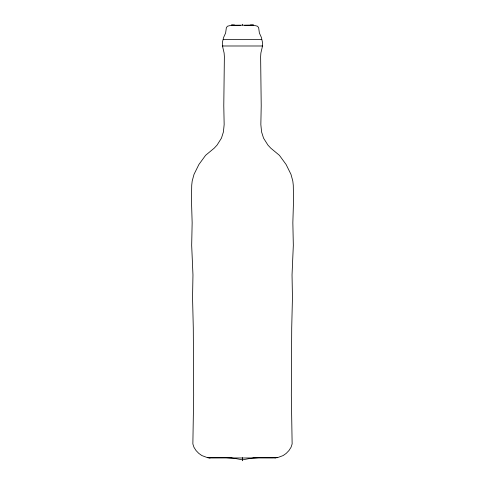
<?xml version="1.0" encoding="UTF-8"?>
<svg xmlns="http://www.w3.org/2000/svg" width="485" height="485" viewBox="0 0 485 485"><rect width="100%" height="100%" fill="white"/><g stroke="black" fill="none" stroke-linecap="round" stroke-linejoin="round"><path stroke-width="0.73" d="M234.788 25.378L240.324 25.335M207.604 457.688L201.857 455.56L198.789 453.384L196.031 450.529L193.951 447.255L192.866 443.945L193.667 395.366L193.285 327.824L192.551 297.493L192.963 274.916L191.678 245.343L192.151 222.73L191.478 200.481L191.72 185.228L192.193 181.026L194.024 174.351L198.898 164.506L205.591 155.321L214.225 148.155L217.074 145.088L221.457 138.128L223.433 131.878L224.155 124.572L223.785 105.712L224.373 56.648L224.118 53.004L222.469 45.99L222.506 41.868L223.555 37.575L225.622 32.998L226.368 27.56L227.562 26.202L231.412 25.202L253.588 25.202L257.438 26.202L258.632 27.56L259.378 32.998L261.445 37.575L262.549 42.722L262.531 45.99L260.881 53.004L260.627 56.648L261.215 105.712L260.845 124.572L261.567 131.878L263.543 138.128L267.926 145.088L270.775 148.155L279.409 155.321L286.101 164.506L290.976 174.351L292.807 181.026L293.279 185.228L293.522 200.481L292.849 222.73L293.322 245.343L292.037 274.916L292.449 297.493L291.715 327.824L291.333 395.366L292.134 443.945L291.048 447.255L288.969 450.529L286.211 453.384L283.143 455.56L277.396 457.688M210.763 457.858L208.829 457.804L211.969 457.591M273.31 457.61L276.171 457.779L274.237 457.858M273.031 457.591L277.523 457.682M208.829 457.779L211.69 457.61M244.676 25.335L253.588 25.202L250.339 25.153M209.041 457.767L231.927 457.61M259.263 457.591L249.817 458.464L242.5 459.859L235.146 458.458L225.737 457.591M223.403 39.473C233.024 39.697 251.927 39.697 261.597 39.473M222.912 45.966L222.457 45.99L262.543 45.99L262.088 45.966M253.376 25.214L250.339 25.244M273.643 457.864L243.325 457.986M234.661 25.153L231.412 25.202L234.849 25.384M242.5 457.986L211.357 457.864M253.073 457.61L275.959 457.767M234.661 25.244L231.624 25.214M207.477 457.682L208.95 457.81M242.5 24.25L242.5 25.062M242.5 457.422L242.5 460.75"/></g></svg>
